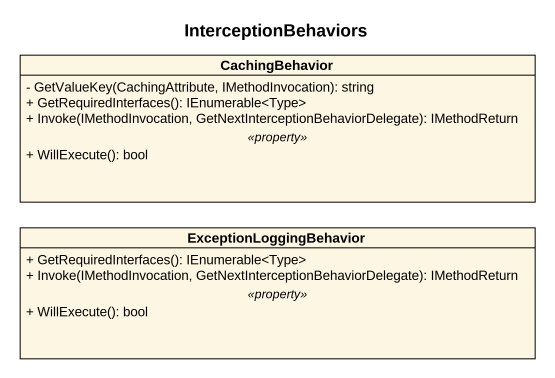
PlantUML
@startuml
title InterceptionBehaviors
hide circle
hide empty members
skinparam classAttributeIconSize 0
class CachingBehavior {
  - GetValueKey(CachingAttribute, IMethodInvocation): string
  + GetRequiredInterfaces(): IEnumerable<Type>
  + Invoke(IMethodInvocation, GetNextInterceptionBehaviorDelegate): IMethodReturn
  .. <<property>> ..
  + WillExecute(): bool
}
class ExceptionLoggingBehavior {
  + GetRequiredInterfaces(): IEnumerable<Type>
  + Invoke(IMethodInvocation, GetNextInterceptionBehaviorDelegate): IMethodReturn
  .. <<property>> ..
  + WillExecute(): bool
}
@enduml
